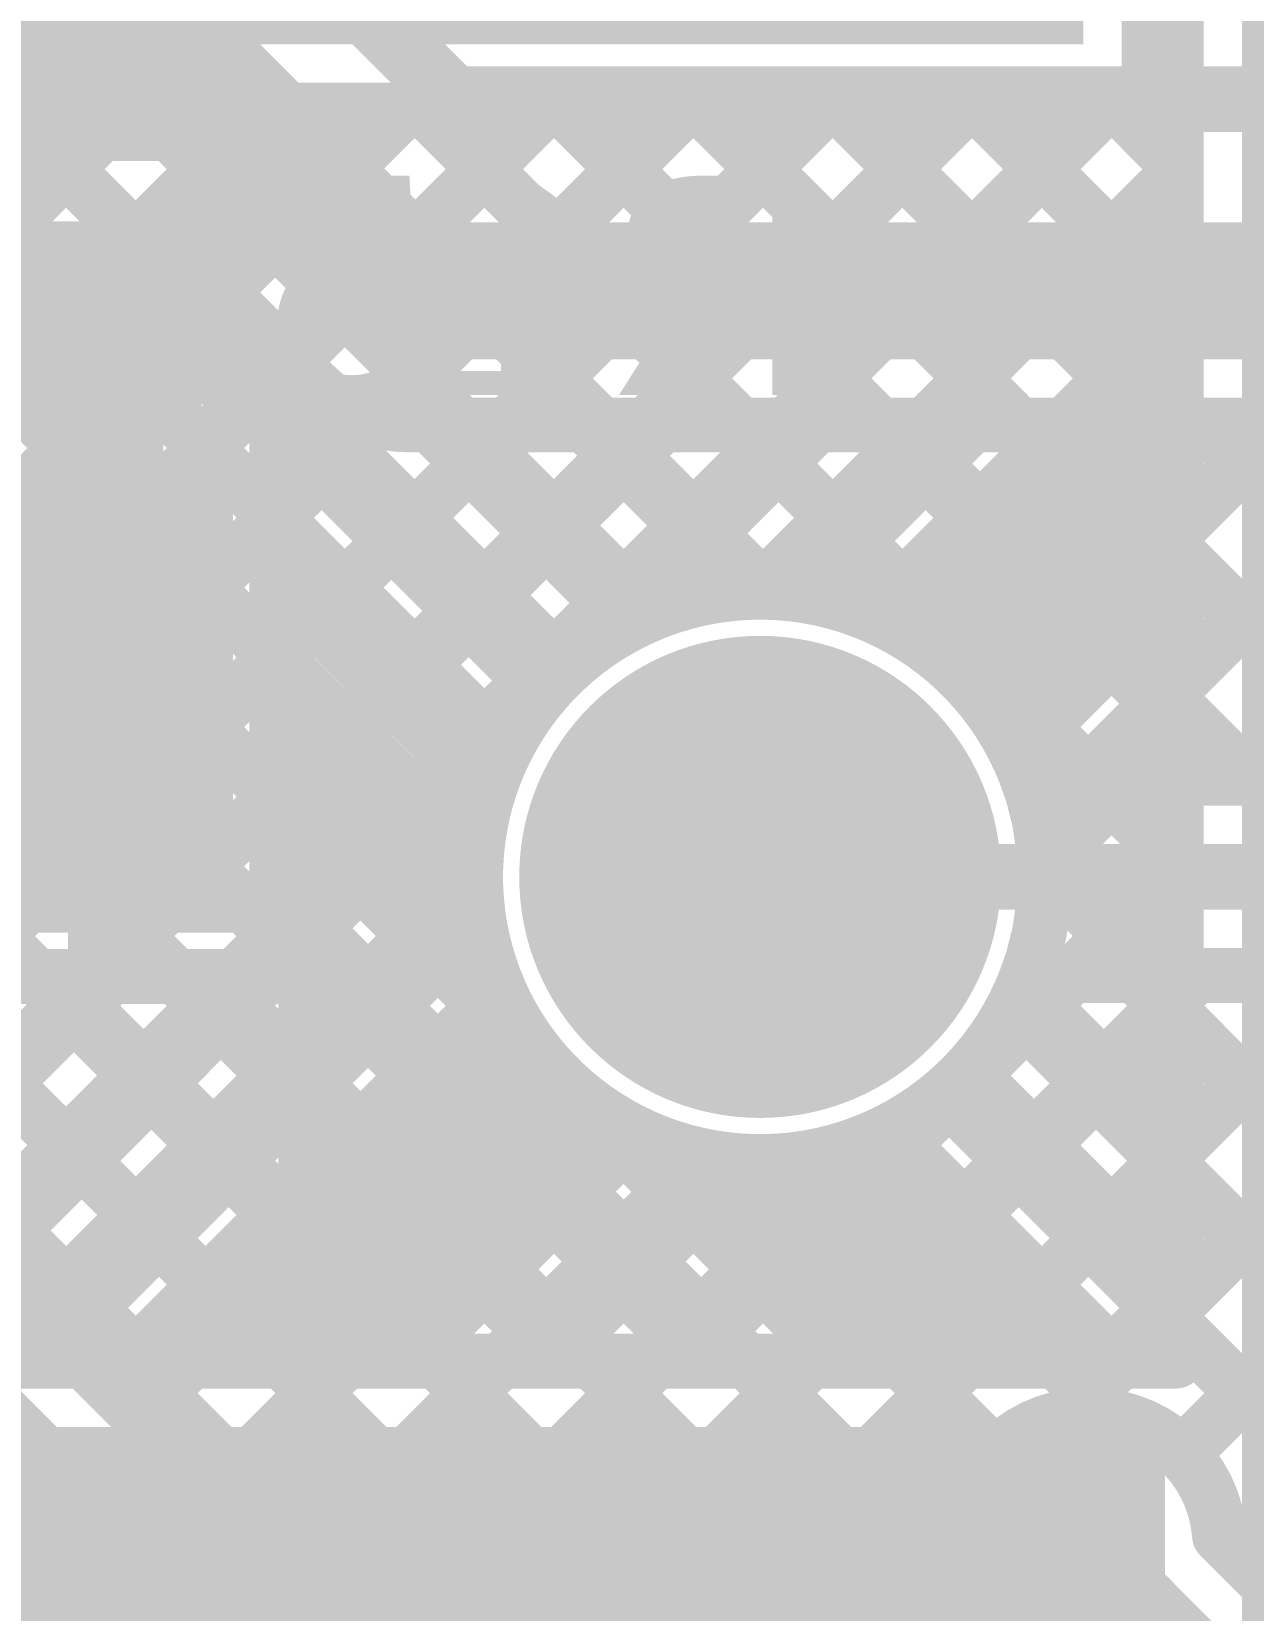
# Model space of a CAD drawing. Header units: millimetres. Extents: x -0.33 to 3.26, y -0.12 to 2.83.
# Drawn here: x 0.1779 to 0.4011, y 0.8141 to 1.1023 of the extents above; entities that cross this region are included whole.
import ezdxf

# ---------------------------------------------------------------- set-up
doc = ezdxf.new("R2010")
doc.units = ezdxf.units.MM
doc.header["$MEASUREMENT"] = 0
for name, color, linetype in [('BottomLayer', 5, 'Continuous'), ('BottomOverlay', 54, 'Continuous'), ('BottomPaste', 16, 'Continuous'), ('BottomSolder', 6, 'Continuous'), ('MultiLayer', 9, 'Continuous'), ('PadHoleLayer', 156, 'Continuous'), ('TopLayer', 1, 'Continuous'), ('TopOverlay', 2, 'Continuous'), ('TopSolder', 216, 'Continuous'), ('ViaHoleLayer', 16, 'Continuous')]:
    doc.layers.add(name, color=color, linetype=linetype)
doc.styles.add('Arial', font='', dxfattribs={"height": 0.2})
doc.styles.get('Arial').set_extended_font_data('Arial')

# ---------------------------------------------------------------- blocks, each defined once
blk = doc.blocks.new('PS2801C_1_F3_A_B_5')
at = {"layer": 'BottomLayer'}
blk.add_hatch(color=5, dxfattribs=at).paths.add_polyline_path([(0.23622, 0.01772), (0.31496, 0.01772), (0.31496, -0.01772), (0.23622, -0.01772)])
at = {"layer": 'BottomPaste'}
blk.add_hatch(color=16, dxfattribs=at).paths.add_polyline_path([(0.23622, 0.01772), (0.31496, 0.01772), (0.31496, -0.01772), (0.23622, -0.01772)])
at = {"layer": 'BottomSolder'}
blk.add_hatch(color=6, dxfattribs=at).paths.add_polyline_path([(0.23222, 0.02172), (0.31896, 0.02172), (0.31896, -0.02172), (0.23222, -0.02172)])
at = {"layer": 'BottomOverlay', "const_width": 0.01}
blk.add_lwpolyline([(0.017, -0.035), (0.259, -0.035)], dxfattribs=at)
at = {"layer": 'BottomOverlay', "const_width": 0.005}
blk.add_lwpolyline([(0.2565, -0.035, 1), (0.2615, -0.035, 1)], format="xyb", close=True, dxfattribs=at)
blk = doc.blocks.new('R__0402_B_37')
at = {"layer": 'BottomLayer'}
for points in [[(-0.0095, 0.0125), (-0.0095, -0.0125), (-0.0275, -0.0125), (-0.0275, 0.0125)], [(0.0275, 0.0125), (0.0275, -0.0125), (0.0095, -0.0125), (0.0095, 0.0125)]]:
    blk.add_hatch(color=5, dxfattribs=at).paths.add_polyline_path(points)
at = {"layer": 'BottomPaste'}
for points in [[(-0.0095, 0.0125), (-0.0095, -0.0125), (-0.0275, -0.0125), (-0.0275, 0.0125)], [(0.0275, 0.0125), (0.0275, -0.0125), (0.0095, -0.0125), (0.0095, 0.0125)]]:
    blk.add_hatch(color=16, dxfattribs=at).paths.add_polyline_path(points)
at = {"layer": 'BottomSolder'}
for points in [[(-0.0055, 0.0165), (-0.0055, -0.0165), (-0.0315, -0.0165), (-0.0315, 0.0165)], [(0.0315, 0.0165), (0.0315, -0.0165), (0.0055, -0.0165), (0.0055, 0.0165)]]:
    blk.add_hatch(color=6, dxfattribs=at).paths.add_polyline_path(points)
at = {"layer": 'BottomOverlay', "const_width": 0.01}
for points in [[(-0.034, 0.019), (0.034, 0.019)], [(-0.034, 0.019), (-0.034, -0.019)], [(0.034, 0.019), (0.034, -0.019)], [(-0.034, -0.019), (0.034, -0.019)]]:
    blk.add_lwpolyline(points, dxfattribs=at)
at = {"layer": 'BottomOverlay', "const_width": 0.005}
for points in [[(-0.0365, 0.019, 1), (-0.0315, 0.019, 1)], [(-0.0365, 0.019, 1), (-0.0315, 0.019, 1)], [(0.0315, 0.019, 1), (0.0365, 0.019, 1)], [(0.0315, 0.019, 1), (0.0365, 0.019, 1)], [(-0.0365, -0.019, 1), (-0.0315, -0.019, 1)], [(-0.0365, -0.019, 1), (-0.0315, -0.019, 1)], [(0.0315, -0.019, 1), (0.0365, -0.019, 1)], [(0.0315, -0.019, 1), (0.0365, -0.019, 1)]]:
    blk.add_lwpolyline(points, format="xyb", close=True, dxfattribs=at)
blk = doc.blocks.new('T________B_____12_P___95')
at = {"layer": 'BottomLayer'}
h = blk.add_hatch(color=5, dxfattribs=at)
edge = h.paths.add_edge_path()
edge.add_arc((0.8, 0), 0.04, 0, 360)
at = {"layer": 'BottomSolder'}
h = blk.add_hatch(color=6, dxfattribs=at)
edge = h.paths.add_edge_path()
edge.add_arc((0.8, 0), 0.044, 0, 360)
at = {"layer": 'MultiLayer'}
h = blk.add_hatch(color=9, dxfattribs=at)
edge = h.paths.add_edge_path()
edge.add_arc((0.8, 0), 0.04, 0, 360)
at = {"layer": 'PadHoleLayer'}
h = blk.add_hatch(color=156, dxfattribs=at)
edge = h.paths.add_edge_path()
edge.add_arc((0.8, 0), 0.0275, 0, 360)
at = {"layer": 'TopLayer'}
h = blk.add_hatch(color=1, dxfattribs=at)
edge = h.paths.add_edge_path()
edge.add_arc((0.8, 0), 0.04, 0, 360)
at = {"layer": 'TopSolder'}
h = blk.add_hatch(color=216, dxfattribs=at)
edge = h.paths.add_edge_path()
edge.add_arc((0.8, 0), 0.044, 0, 360)
at = {"layer": 'TopOverlay', "const_width": 0.01}
for points in [[(0.76339, 0.1402), (0.78216, 0.12143)], [(0.83748, 0.1402), (0.81871, 0.12143)], [(0.78216, 0.12143), (0.81871, 0.12143)]]:
    blk.add_lwpolyline(points, dxfattribs=at)
at = {"layer": 'TopOverlay', "const_width": 0.005}
for points in [[(0.77966, 0.12143, 1), (0.78466, 0.12143, 1)], [(0.77966, 0.12143, 1), (0.78466, 0.12143, 1)], [(0.81621, 0.12143, 1), (0.82121, 0.12143, 1)], [(0.81621, 0.12143, 1), (0.82121, 0.12143, 1)]]:
    blk.add_lwpolyline(points, format="xyb", close=True, dxfattribs=at)

msp = doc.modelspace()

# ---------------------------------------------------------------- hatches: boundary and pattern name
at = {"layer": 'BottomLayer'}
h = msp.add_hatch(color=5, dxfattribs=at)
edge = h.paths.add_edge_path()
edge.add_arc((0.37113, 0.826), 0.01181, 0, 360)
at = {"layer": 'TopLayer'}
for points in [[(0.399, -0.092), (0.49, -0.092), (0.49, 2.286), (0.399, 2.286)], [(0.023, 1.1), (0.37, 1.1), (0.37, 1.195), (0.023, 1.195)], [(0.01993, 0.8046), (0.38493, 0.8046), (0.38493, 0.8476), (0.01993, 0.8476)]]:
    msp.add_hatch(color=1, dxfattribs=at).paths.add_polyline_path(points)
h = msp.add_hatch(color=1, dxfattribs=at)
edge = h.paths.add_edge_path()
edge.add_arc((0.37113, 0.826), 0.01181, 0, 360)
at = {"layer": 'ViaHoleLayer'}
h = msp.add_hatch(color=16, dxfattribs=at)
edge = h.paths.add_edge_path()
edge.add_arc((0.37113, 0.826), 0.00591, 0, 360)

# ---------------------------------------------------------------- linework, layer by layer
at = {"layer": 'BottomLayer'}
for points, const_width in [([(0.193, 1.152), (0.255, 1.09)], 0.012), ([(0.192, 1.09169), (0.21031, 1.09169)], 0.025), ([(0.21031, 1.09169), (0.247, 1.055)], 0.025), ([(0.255, 1.09), (0.96554, 1.09)], 0.012), ([(0.37003, 0.966), (0.47603, 1.072)], 0.01), ([(0.39831, 0.966), (0.50431, 1.072)], 0.01), ([(0.247, 1.055), (0.42424, 1.055)], 0.025), ([(0.192, 0.98219), (0.192, 1.05469)], 0.02), ([(0.2165, 1.05085), (0.22965, 1.0377)], 0.01), ([(0.2165, 1.03369), (0.2165, 1.05085)], 0.01), ([(0.2165, 1.03874), (0.22255, 1.0448)], 0.01), ([(0.2165, 1.03647), (0.2204, 1.03257)], 0.01), ([(0.214, 1.03257), (0.22272, 1.03257)], 0.01), ([(0.2204, 1.03257), (0.22272, 1.03025)], 0.01), ([(0.22272, 0.92982), (0.22272, 1.03257)], 0.01), ([(0.22272, 1.01668), (0.23818, 1.03214)], 0.01), ([(0.22272, 0.96011), (0.29311, 1.0305)], 0.01), ([(0.22272, 0.98839), (0.26482, 1.0305)], 0.01), ([(0.22272, 1.03025), (0.27134, 0.98163)], 0.01), ([(0.247, 1.0305), (0.42424, 1.0305)], 0.01), ([(0.25075, 1.0305), (0.28708, 0.99417)], 0.01), ([(0.27904, 1.0305), (0.30956, 0.99998)], 0.01), ([(0.28217, 0.99127), (0.32139, 1.0305)], 0.01), ([(0.30732, 1.0305), (0.37182, 0.966)], 0.01), ([(0.31862, 0.99944), (0.34968, 1.0305)], 0.01), ([(0.3356, 1.0305), (0.4001, 0.966)], 0.01), ([(0.33917, 0.99171), (0.37796, 1.0305)], 0.01), ([(0.35359, 0.97784), (0.40625, 1.0305)], 0.01), ([(0.36389, 1.0305), (0.42042, 0.97397)], 0.01), ([(0.39217, 1.0305), (0.43456, 0.98811)], 0.01), ([(0.22272, 1.00197), (0.26132, 0.96336)], 0.01), ([(0.192, 0.98219), (0.193, 0.98119)], 0.02), ([(0.22272, 0.93182), (0.26773, 0.97683)], 0.01), ([(0.22272, 0.97368), (0.26041, 0.93599)], 0.01), ([(0.35979, 0.966), (0.41245, 0.966)], 0.01), ([(0.36653, 0.84936), (0.47241, 0.95524)], 0.01), ([(0.311, 0.948), (0.4199, 0.948)], 0.012), ([(0.22272, 0.9454), (0.34808, 0.82003)], 0.01), ([(0.18314, 0.86397), (0.25956, 0.94038)], 0.01), ([(0.165, 0.90239), (0.19243, 0.92982)], 0.01), ([(0.169, 0.87811), (0.22071, 0.92982)], 0.01), ([(0.17272, 0.92982), (0.22272, 0.92982)], 0.01), ([(0.18173, 0.92982), (0.31155, 0.8)], 0.01), ([(0.21001, 0.92982), (0.48083, 0.659)], 0.01), ([(0.25386, 0.79326), (0.3906, 0.93)], 0.01), ([(0.26397, 0.77509), (0.41888, 0.93)], 0.01), ([(0.35794, 0.92563), (0.36231, 0.93)], 0.01), ([(0.35979, 0.93), (0.4199, 0.93)], 0.01), ([(0.37954, 0.93), (0.47762, 0.83191)], 0.01), ([(0.38813, 0.84268), (0.47241, 0.92695)], 0.01), ([(0.35717, 0.92408), (0.452, 0.82926)], 0.01), ([(0.165, 0.91826), (0.28842, 0.79484)], 0.01), ([(0.19729, 0.84983), (0.26729, 0.91983)], 0.01), ([(0.34463, 0.90834), (0.43356, 0.81941)], 0.01), ([(0.21143, 0.83568), (0.28116, 0.90541)], 0.01), ([(0.23971, 0.8074), (0.33337, 0.90106)], 0.01), ([(0.29899, 0.89741), (0.35393, 0.84247)], 0.01), ([(0.32636, 0.89832), (0.37523, 0.84946)], 0.01), ([(0.39816, 0.82443), (0.47241, 0.89867)], 0.01), ([(0.22557, 0.82154), (0.301, 0.89697)], 0.01), ([(0.165, 0.88998), (0.27227, 0.7827)], 0.01), ([(0.165, 0.88211), (0.25752, 0.7896)], 0.01), ([(0.143, 0.873), (0.242, 0.774)], 0.02), ([(0.12748, 0.8574), (0.22, 0.76489)], 0.01), ([(0.31684, 0.79967), (0.34777, 0.83061)], 0.01), ([(0.39459, 0.83009), (0.4318, 0.79288)], 0.01), ([(0.37113, 0.826), (0.44403, 0.7531)], 0.012), ([(0.39488, 0.82771), (0.45149, 0.7711)], 0.01)]:
    msp.add_lwpolyline(points, dxfattribs=dict(at, const_width=const_width))
for points, const_width in [([(0.18575, 1.09169, 1), (0.19825, 1.09169, 1)], 0.0125), ([(0.20406, 1.09169, 1), (0.21656, 1.09169, 1)], 0.0125), ([(0.20406, 1.09169, 1), (0.21656, 1.09169, 1)], 0.0125), ([(0.252, 1.09, 1), (0.258, 1.09, 1)], 0.006), ([(0.252, 1.09, 1), (0.258, 1.09, 1)], 0.006), ([(0.24075, 1.055, 1), (0.25325, 1.055, 1)], 0.0125), ([(0.24075, 1.055, 1), (0.25325, 1.055, 1)], 0.0125), ([(0.187, 1.05469, 1), (0.197, 1.05469, 1)], 0.01), ([(0.214, 1.05085, 1), (0.219, 1.05085, 1)], 0.005), ([(0.214, 1.05085, 1), (0.219, 1.05085, 1)], 0.005), ([(0.22005, 1.0448, 1), (0.22505, 1.0448, 1)], 0.005), ([(0.214, 1.03874, 1), (0.219, 1.03874, 1)], 0.005), ([(0.214, 1.03647, 1), (0.219, 1.03647, 1)], 0.005), ([(0.22715, 1.0377, 1), (0.23215, 1.0377, 1)], 0.005), ([(0.22715, 1.0377, 1), (0.23215, 1.0377, 1)], 0.005), ([(0.22718, 1.03768, 1), (0.23218, 1.03768, 1)], 0.005), ([(0.214, 1.03369, 1), (0.219, 1.03369, 1)], 0.005), ([(0.2115, 1.03257, 1), (0.2165, 1.03257, 1)], 0.005), ([(0.2179, 1.03257, 1), (0.2229, 1.03257, 1)], 0.005), ([(0.2179, 1.03257, 1), (0.2229, 1.03257, 1)], 0.005), ([(0.22022, 1.03257, 1), (0.22522, 1.03257, 1)], 0.005), ([(0.22022, 1.03257, 1), (0.22522, 1.03257, 1)], 0.005), ([(0.22022, 1.03025, 1), (0.22522, 1.03025, 1)], 0.005), ([(0.22022, 1.03025, 1), (0.22522, 1.03025, 1)], 0.005), ([(0.23568, 1.03214, 1), (0.24068, 1.03214, 1)], 0.005), ([(0.2445, 1.0305, 1), (0.2495, 1.0305, 1)], 0.005), ([(0.2445, 1.0305, 1), (0.2495, 1.0305, 1)], 0.005), ([(0.2445, 1.0305, 1), (0.2495, 1.0305, 1)], 0.005), ([(0.24825, 1.0305, 1), (0.25325, 1.0305, 1)], 0.005), ([(0.26232, 1.0305, 1), (0.26732, 1.0305, 1)], 0.005), ([(0.27654, 1.0305, 1), (0.28154, 1.0305, 1)], 0.005), ([(0.29061, 1.0305, 1), (0.29561, 1.0305, 1)], 0.005), ([(0.30482, 1.0305, 1), (0.30982, 1.0305, 1)], 0.005), ([(0.31889, 1.0305, 1), (0.32389, 1.0305, 1)], 0.005), ([(0.3331, 1.0305, 1), (0.3381, 1.0305, 1)], 0.005), ([(0.34718, 1.0305, 1), (0.35218, 1.0305, 1)], 0.005), ([(0.36139, 1.0305, 1), (0.36639, 1.0305, 1)], 0.005), ([(0.37546, 1.0305, 1), (0.38046, 1.0305, 1)], 0.005), ([(0.38967, 1.0305, 1), (0.39467, 1.0305, 1)], 0.005), ([(0.22022, 1.01668, 1), (0.22522, 1.01668, 1)], 0.005), ([(0.22022, 1.00197, 1), (0.22522, 1.00197, 1)], 0.005), ([(0.30706, 0.99998, 1), (0.31206, 0.99998, 1)], 0.005), ([(0.31612, 0.99944, 1), (0.32112, 0.99944, 1)], 0.005), ([(0.28458, 0.99417, 1), (0.28958, 0.99417, 1)], 0.005), ([(0.27967, 0.99127, 1), (0.28467, 0.99127, 1)], 0.005), ([(0.33667, 0.99171, 1), (0.34167, 0.99171, 1)], 0.005), ([(0.187, 0.98219, 1), (0.197, 0.98219, 1)], 0.01), ([(0.187, 0.98219, 1), (0.197, 0.98219, 1)], 0.01), ([(0.22022, 0.98839, 1), (0.22522, 0.98839, 1)], 0.005), ([(0.188, 0.98119, 1), (0.198, 0.98119, 1)], 0.01), ([(0.26884, 0.98163, 1), (0.27384, 0.98163, 1)], 0.005), ([(0.35109, 0.97784, 1), (0.35609, 0.97784, 1)], 0.005), ([(0.26523, 0.97683, 1), (0.27023, 0.97683, 1)], 0.005), ([(0.22022, 0.97368, 1), (0.22522, 0.97368, 1)], 0.005), ([(0.35729, 0.966, 1), (0.36229, 0.966, 1)], 0.005), ([(0.35729, 0.966, 1), (0.36229, 0.966, 1)], 0.005), ([(0.36753, 0.966, 1), (0.37253, 0.966, 1)], 0.005), ([(0.36932, 0.966, 1), (0.37432, 0.966, 1)], 0.005), ([(0.39581, 0.966, 1), (0.40081, 0.966, 1)], 0.005), ([(0.3976, 0.966, 1), (0.4026, 0.966, 1)], 0.005), ([(0.25882, 0.96336, 1), (0.26382, 0.96336, 1)], 0.005), ([(0.22022, 0.96011, 1), (0.22522, 0.96011, 1)], 0.005), ([(0.308, 0.948, 1), (0.314, 0.948, 1)], 0.006), ([(0.22022, 0.9454, 1), (0.22522, 0.9454, 1)], 0.005), ([(0.25706, 0.94038, 1), (0.26206, 0.94038, 1)], 0.005), ([(0.25791, 0.93599, 1), (0.26291, 0.93599, 1)], 0.005), ([(0.22022, 0.93182, 1), (0.22522, 0.93182, 1)], 0.005), ([(0.17923, 0.92982, 1), (0.18423, 0.92982, 1)], 0.005), ([(0.18993, 0.92982, 1), (0.19493, 0.92982, 1)], 0.005), ([(0.20751, 0.92982, 1), (0.21251, 0.92982, 1)], 0.005), ([(0.21821, 0.92982, 1), (0.22321, 0.92982, 1)], 0.005), ([(0.22022, 0.92982, 1), (0.22522, 0.92982, 1)], 0.005), ([(0.22022, 0.92982, 1), (0.22522, 0.92982, 1)], 0.005), ([(0.35729, 0.93, 1), (0.36229, 0.93, 1)], 0.005), ([(0.35729, 0.93, 1), (0.36229, 0.93, 1)], 0.005), ([(0.35981, 0.93, 1), (0.36481, 0.93, 1)], 0.005), ([(0.37704, 0.93, 1), (0.38204, 0.93, 1)], 0.005), ([(0.3881, 0.93, 1), (0.3931, 0.93, 1)], 0.005), ([(0.35467, 0.92408, 1), (0.35967, 0.92408, 1)], 0.005), ([(0.35544, 0.92563, 1), (0.36044, 0.92563, 1)], 0.005), ([(0.26479, 0.91983, 1), (0.26979, 0.91983, 1)], 0.005), ([(0.34213, 0.90834, 1), (0.34713, 0.90834, 1)], 0.005), ([(0.27866, 0.90541, 1), (0.28366, 0.90541, 1)], 0.005), ([(0.33087, 0.90106, 1), (0.33587, 0.90106, 1)], 0.005), ([(0.29649, 0.89741, 1), (0.30149, 0.89741, 1)], 0.005), ([(0.32386, 0.89832, 1), (0.32886, 0.89832, 1)], 0.005), ([(0.2985, 0.89697, 1), (0.3035, 0.89697, 1)], 0.005), ([(0.18064, 0.86397, 1), (0.18564, 0.86397, 1)], 0.005), ([(0.19479, 0.84983, 1), (0.19979, 0.84983, 1)], 0.005), ([(0.36403, 0.84936, 1), (0.36903, 0.84936, 1)], 0.005), ([(0.37273, 0.84946, 1), (0.37773, 0.84946, 1)], 0.005), ([(0.35143, 0.84247, 1), (0.35643, 0.84247, 1)], 0.005), ([(0.38563, 0.84268, 1), (0.39063, 0.84268, 1)], 0.005), ([(0.20893, 0.83568, 1), (0.21393, 0.83568, 1)], 0.005), ([(0.34527, 0.83061, 1), (0.35027, 0.83061, 1)], 0.005), ([(0.39209, 0.83009, 1), (0.39709, 0.83009, 1)], 0.005), ([(0.36813, 0.826, 1), (0.37413, 0.826, 1)], 0.006), ([(0.39238, 0.82771, 1), (0.39738, 0.82771, 1)], 0.005), ([(0.39238, 0.82771, 1), (0.39738, 0.82771, 1)], 0.005), ([(0.39566, 0.82443, 1), (0.40066, 0.82443, 1)], 0.005), ([(0.22307, 0.82154, 1), (0.22807, 0.82154, 1)], 0.005), ([(0.34558, 0.82003, 1), (0.35058, 0.82003, 1)], 0.005)]:
    msp.add_lwpolyline(points, format="xyb", close=True, dxfattribs=dict(at, const_width=const_width))
at = {"layer": 'BottomLayer', "const_width": 0.01}
for points in [[(0.247, 1.0305, -0.199267), (0.22965, 1.0377)], [(0.247, 1.0305, -0.198912), (0.22968, 1.03768)], [(0.35979, 0.93, -5.59918), (0.35979, 0.966)], [(0.36943, 0.80225, -2.1888), (0.39488, 0.82771)]]:
    msp.add_lwpolyline(points, format="xyb", dxfattribs=at)
at = {"layer": 'TopLayer'}
for points, const_width in [([(0.382, 1.088), (0.382, 1.1905)], 0.01), ([(0.387, 0.8596), (0.387, 1.1905)], 0.01), ([(0.382, 1.10855), (0.387, 1.10355)], 0.01), ([(0.382, 1.09676), (0.387, 1.10176)], 0.01), ([(-0.0105, 1.09376), (0.22365, 0.8596)], 0.01), ([(-0.0105, 0.88245), (0.19505, 1.088)], 0.01), ([(-0.00098, 0.86652), (0.2205, 1.088)], 0.01), ([(0.011, 1.088), (0.382, 1.088)], 0.01), ([(0.01756, 0.8596), (0.24596, 1.088)], 0.01), ([(0.02071, 1.088), (0.24911, 0.8596)], 0.01), ([(0.04302, 0.8596), (0.27141, 1.088)], 0.01), ([(0.04617, 1.088), (0.27456, 0.8596)], 0.01), ([(0.06848, 0.8596), (0.29687, 1.088)], 0.01), ([(0.07162, 1.088), (0.30002, 0.8596)], 0.01), ([(0.09393, 0.8596), (0.32233, 1.088)], 0.01), ([(0.09708, 1.088), (0.32548, 0.8596)], 0.01), ([(0.11939, 0.8596), (0.34778, 1.088)], 0.01), ([(0.12254, 1.088), (0.25911, 0.95142)], 0.01), ([(0.14484, 0.8596), (0.37324, 1.088)], 0.01), ([(0.14799, 1.088), (0.26457, 0.97142)], 0.01), ([(0.17345, 1.088), (0.27547, 0.98597)], 0.01), ([(0.1989, 1.088), (0.29093, 0.99597)], 0.01), ([(0.22436, 1.088), (0.31238, 0.99998)], 0.01), ([(0.24982, 1.088), (0.387, 0.95082)], 0.01), ([(0.27527, 1.088), (0.387, 0.97627)], 0.01), ([(0.30073, 1.088), (0.387, 1.00173)], 0.01), ([(0.32618, 1.088), (0.387, 1.02718)], 0.01), ([(0.35164, 1.088), (0.387, 1.05264)], 0.01), ([(0.37709, 1.088), (0.387, 1.07809)], 0.01), ([(-0.0187, 1.0765), (0.1982, 0.8596)], 0.01), ([(0.31069, 1), (0.387, 1.07631)], 0.01), ([(0.33181, 0.99566), (0.387, 1.05085)], 0.01), ([(0.34707, 0.98546), (0.387, 1.0254)], 0.01), ([(0.35778, 0.97072), (0.387, 0.99994)], 0.01), ([(0.36294, 0.95043), (0.387, 0.97448)], 0.01), ([(0.29758, 0.8596), (0.387, 0.94903)], 0.01), ([(0.36298, 0.94938), (0.387, 0.92536)], 0.01), ([(0.1703, 0.8596), (0.259, 0.94831)], 0.01), ([(0.19575, 0.8596), (0.26334, 0.92719)], 0.01), ([(0.35897, 0.92793), (0.387, 0.8999)], 0.01), ([(0.32303, 0.8596), (0.387, 0.92357)], 0.01), ([(0.22121, 0.8596), (0.27354, 0.91193)], 0.01), ([(0.34897, 0.91247), (0.387, 0.87445)], 0.01), ([(0.24667, 0.8596), (0.28828, 0.90122)], 0.01), ([(0.33442, 0.90157), (0.37639, 0.8596)], 0.01), ([(0.34849, 0.8596), (0.387, 0.89812)], 0.01), ([(0.27212, 0.8596), (0.30857, 0.89606)], 0.01), ([(0.31442, 0.89611), (0.35093, 0.8596)], 0.01), ([(0.37394, 0.8596), (0.387, 0.87266)], 0.01), ([(0.00793, 0.8596), (0.387, 0.8596)], 0.01), ([(0.03768, 0.82422), (0.37113, 0.82422)], 0.02)]:
    msp.add_lwpolyline(points, dxfattribs=dict(at, const_width=const_width))
for points, const_width in [([(0.3845, 1.10355, 1), (0.3895, 1.10355, 1)], 0.005), ([(0.3845, 1.10176, 1), (0.3895, 1.10176, 1)], 0.005), ([(0.3795, 1.09676, 1), (0.3845, 1.09676, 1)], 0.005), ([(0.17095, 1.088, 1), (0.17595, 1.088, 1)], 0.005), ([(0.19255, 1.088, 1), (0.19755, 1.088, 1)], 0.005), ([(0.1964, 1.088, 1), (0.2014, 1.088, 1)], 0.005), ([(0.218, 1.088, 1), (0.223, 1.088, 1)], 0.005), ([(0.22186, 1.088, 1), (0.22686, 1.088, 1)], 0.005), ([(0.24346, 1.088, 1), (0.24846, 1.088, 1)], 0.005), ([(0.24732, 1.088, 1), (0.25232, 1.088, 1)], 0.005), ([(0.26891, 1.088, 1), (0.27391, 1.088, 1)], 0.005), ([(0.27277, 1.088, 1), (0.27777, 1.088, 1)], 0.005), ([(0.29437, 1.088, 1), (0.29937, 1.088, 1)], 0.005), ([(0.29823, 1.088, 1), (0.30323, 1.088, 1)], 0.005), ([(0.31983, 1.088, 1), (0.32483, 1.088, 1)], 0.005), ([(0.32368, 1.088, 1), (0.32868, 1.088, 1)], 0.005), ([(0.34528, 1.088, 1), (0.35028, 1.088, 1)], 0.005), ([(0.34914, 1.088, 1), (0.35414, 1.088, 1)], 0.005), ([(0.37074, 1.088, 1), (0.37574, 1.088, 1)], 0.005), ([(0.37459, 1.088, 1), (0.37959, 1.088, 1)], 0.005), ([(0.3795, 1.088, 1), (0.3845, 1.088, 1)], 0.005), ([(0.3795, 1.088, 1), (0.3845, 1.088, 1)], 0.005), ([(0.3845, 1.07809, 1), (0.3895, 1.07809, 1)], 0.005), ([(0.3845, 1.07631, 1), (0.3895, 1.07631, 1)], 0.005), ([(0.3845, 1.05264, 1), (0.3895, 1.05264, 1)], 0.005), ([(0.3845, 1.05085, 1), (0.3895, 1.05085, 1)], 0.005), ([(0.3845, 1.02718, 1), (0.3895, 1.02718, 1)], 0.005), ([(0.3845, 1.0254, 1), (0.3895, 1.0254, 1)], 0.005), ([(0.3845, 1.00173, 1), (0.3895, 1.00173, 1)], 0.005), ([(0.363, 0.948, 1), (0.259, 0.948, 1)], 0.01), ([(0.30819, 1, 1), (0.31319, 1, 1)], 0.005), ([(0.30988, 0.99998, 1), (0.31488, 0.99998, 1)], 0.005), ([(0.3845, 0.99994, 1), (0.3895, 0.99994, 1)], 0.005), ([(0.28843, 0.99597, 1), (0.29343, 0.99597, 1)], 0.005), ([(0.32931, 0.99566, 1), (0.33431, 0.99566, 1)], 0.005), ([(0.27297, 0.98597, 1), (0.27797, 0.98597, 1)], 0.005), ([(0.34457, 0.98546, 1), (0.34957, 0.98546, 1)], 0.005), ([(0.3845, 0.97627, 1), (0.3895, 0.97627, 1)], 0.005), ([(0.3845, 0.97448, 1), (0.3895, 0.97448, 1)], 0.005), ([(0.26207, 0.97142, 1), (0.26707, 0.97142, 1)], 0.005), ([(0.35528, 0.97072, 1), (0.36028, 0.97072, 1)], 0.005), ([(0.25661, 0.95142, 1), (0.26161, 0.95142, 1)], 0.005), ([(0.36044, 0.95043, 1), (0.36544, 0.95043, 1)], 0.005), ([(0.36048, 0.94938, 1), (0.36548, 0.94938, 1)], 0.005), ([(0.3845, 0.95082, 1), (0.3895, 0.95082, 1)], 0.005), ([(0.3845, 0.94903, 1), (0.3895, 0.94903, 1)], 0.005), ([(0.2565, 0.94831, 1), (0.2615, 0.94831, 1)], 0.005), ([(0.2565, 0.948, 1), (0.2615, 0.948, 1)], 0.005), ([(0.3605, 0.948, 1), (0.3655, 0.948, 1)], 0.005), ([(0.26084, 0.92719, 1), (0.26584, 0.92719, 1)], 0.005), ([(0.35647, 0.92793, 1), (0.36147, 0.92793, 1)], 0.005), ([(0.3845, 0.92536, 1), (0.3895, 0.92536, 1)], 0.005), ([(0.3845, 0.92357, 1), (0.3895, 0.92357, 1)], 0.005), ([(0.27104, 0.91193, 1), (0.27604, 0.91193, 1)], 0.005), ([(0.34647, 0.91247, 1), (0.35147, 0.91247, 1)], 0.005), ([(0.28578, 0.90122, 1), (0.29078, 0.90122, 1)], 0.005), ([(0.33192, 0.90157, 1), (0.33692, 0.90157, 1)], 0.005), ([(0.3845, 0.8999, 1), (0.3895, 0.8999, 1)], 0.005), ([(0.3845, 0.89812, 1), (0.3895, 0.89812, 1)], 0.005), ([(0.30607, 0.89606, 1), (0.31107, 0.89606, 1)], 0.005), ([(0.31192, 0.89611, 1), (0.31692, 0.89611, 1)], 0.005), ([(0.3845, 0.87445, 1), (0.3895, 0.87445, 1)], 0.005), ([(0.3845, 0.87266, 1), (0.3895, 0.87266, 1)], 0.005), ([(0.19325, 0.8596, 1), (0.19825, 0.8596, 1)], 0.005), ([(0.1957, 0.8596, 1), (0.2007, 0.8596, 1)], 0.005), ([(0.21871, 0.8596, 1), (0.22371, 0.8596, 1)], 0.005), ([(0.22115, 0.8596, 1), (0.22615, 0.8596, 1)], 0.005), ([(0.24417, 0.8596, 1), (0.24917, 0.8596, 1)], 0.005), ([(0.24661, 0.8596, 1), (0.25161, 0.8596, 1)], 0.005), ([(0.26962, 0.8596, 1), (0.27462, 0.8596, 1)], 0.005), ([(0.27206, 0.8596, 1), (0.27706, 0.8596, 1)], 0.005), ([(0.29508, 0.8596, 1), (0.30008, 0.8596, 1)], 0.005), ([(0.29752, 0.8596, 1), (0.30252, 0.8596, 1)], 0.005), ([(0.32053, 0.8596, 1), (0.32553, 0.8596, 1)], 0.005), ([(0.32298, 0.8596, 1), (0.32798, 0.8596, 1)], 0.005), ([(0.34599, 0.8596, 1), (0.35099, 0.8596, 1)], 0.005), ([(0.34843, 0.8596, 1), (0.35343, 0.8596, 1)], 0.005), ([(0.37144, 0.8596, 1), (0.37644, 0.8596, 1)], 0.005), ([(0.37389, 0.8596, 1), (0.37889, 0.8596, 1)], 0.005), ([(0.3845, 0.8596, 1), (0.3895, 0.8596, 1)], 0.005), ([(0.3845, 0.8596, 1), (0.3895, 0.8596, 1)], 0.005), ([(0.36613, 0.82422, 1), (0.37613, 0.82422, 1)], 0.01)]:
    msp.add_lwpolyline(points, format="xyb", close=True, dxfattribs=dict(at, const_width=const_width))

# ---------------------------------------------------------------- block references
at = {"rotation": 90}
for name, p in [('T________B_____12_P___95', (0.311, 0.148)), ('R__0402_B_37', (0.192, 1.07319)), ('PS2801C_1_F3_A_B_5', (0.193, 0.7056))]:
    msp.add_blockref(name, p, dxfattribs=at)

# ---------------------------------------------------------------- texts
at = {"layer": 'BottomOverlay', "style": 'Arial', "text_generation_flag": 2}
msp.add_text('R15', height=0.04, dxfattribs=at).set_placement((0.323, 1.036))

doc.saveas('drawing.dxf')
